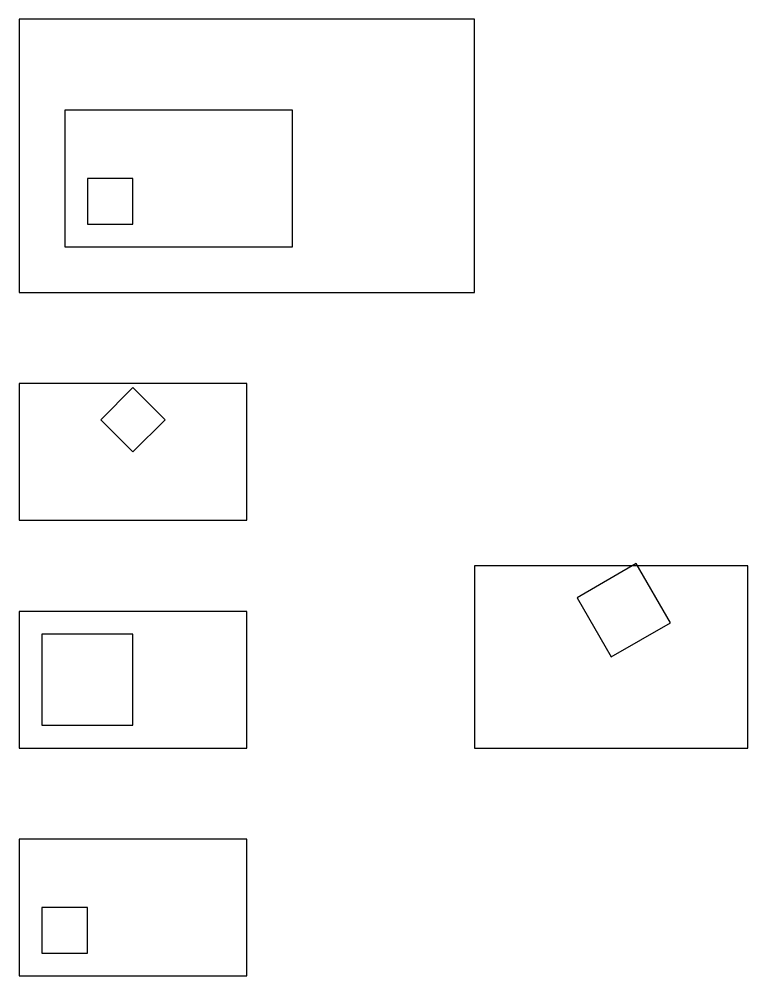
# Model space of a CAD drawing. Header units: metres. Extents: x 0 to 160, y 0 to 210.
import ezdxf

# ---------------------------------------------------------------- set-up
doc = ezdxf.new("R2010")
doc.units = ezdxf.units.M

# ---------------------------------------------------------------- blocks, each defined once
blk = doc.blocks.new('INNER_BOX')
blk.add_lwpolyline([(0, 0), (10, 0), (10, 10), (0, 10)], close=True)
blk = doc.blocks.new('OUTER_SIMPLE')
blk.add_lwpolyline([(0, 0), (50, 0), (50, 30), (0, 30)], close=True)
blk.add_blockref('INNER_BOX', (5, 5))
blk = doc.blocks.new('OUTER_SCALED')
blk.add_lwpolyline([(0, 0), (50, 0), (50, 30), (0, 30)], close=True)
at = {"xscale": 2, "yscale": 2}
blk.add_blockref('INNER_BOX', (5, 5), dxfattribs=at)
blk = doc.blocks.new('OUTER_ROTATED')
blk.add_lwpolyline([(0, 0), (50, 0), (50, 30), (0, 30)], close=True)
at = {"rotation": 45}
blk.add_blockref('INNER_BOX', (25, 15), dxfattribs=at)
blk = doc.blocks.new('OUTER_COMBO')
blk.add_lwpolyline([(0, 0), (60, 0), (60, 40), (0, 40)], close=True)
at = {"xscale": 1.5, "yscale": 1.5, "rotation": 30}
blk.add_blockref('INNER_BOX', (30, 20), dxfattribs=at)
blk = doc.blocks.new('DEEP_OUTER')
blk.add_lwpolyline([(0, 0), (100, 0), (100, 60), (0, 60)], close=True)
blk.add_blockref('OUTER_SIMPLE', (10, 10))

msp = doc.modelspace()

# ---------------------------------------------------------------- block references
for name, p in [('DEEP_OUTER', (0, 150)), ('OUTER_ROTATED', (0, 100)), ('OUTER_COMBO', (100, 50)), ('OUTER_SCALED', (0, 50)), ('OUTER_SIMPLE', (0, 0))]:
    msp.add_blockref(name, p)

doc.saveas('drawing.dxf')
